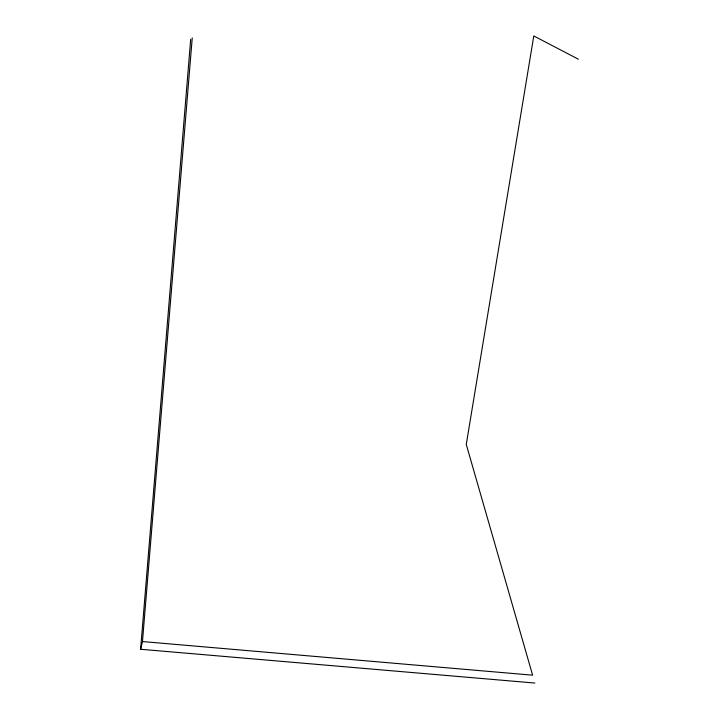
<?xml version="1.0" encoding="UTF-8"?>
<svg xmlns="http://www.w3.org/2000/svg" width="719" height="719" viewBox="0 0 719 719"><rect width="100%" height="100%" fill="white"/><g stroke="black" fill="none" stroke-linecap="round" stroke-linejoin="round"><path stroke-width="1.08" d="M534.873 683.05L140.6 649.266L190.688 39.338M140.6 649.266L142.47 641.555L192.243 37.891M142.47 641.555L532.617 675.186L466.263 444.423L533.786 35.95L578.4 59.219"/></g></svg>
